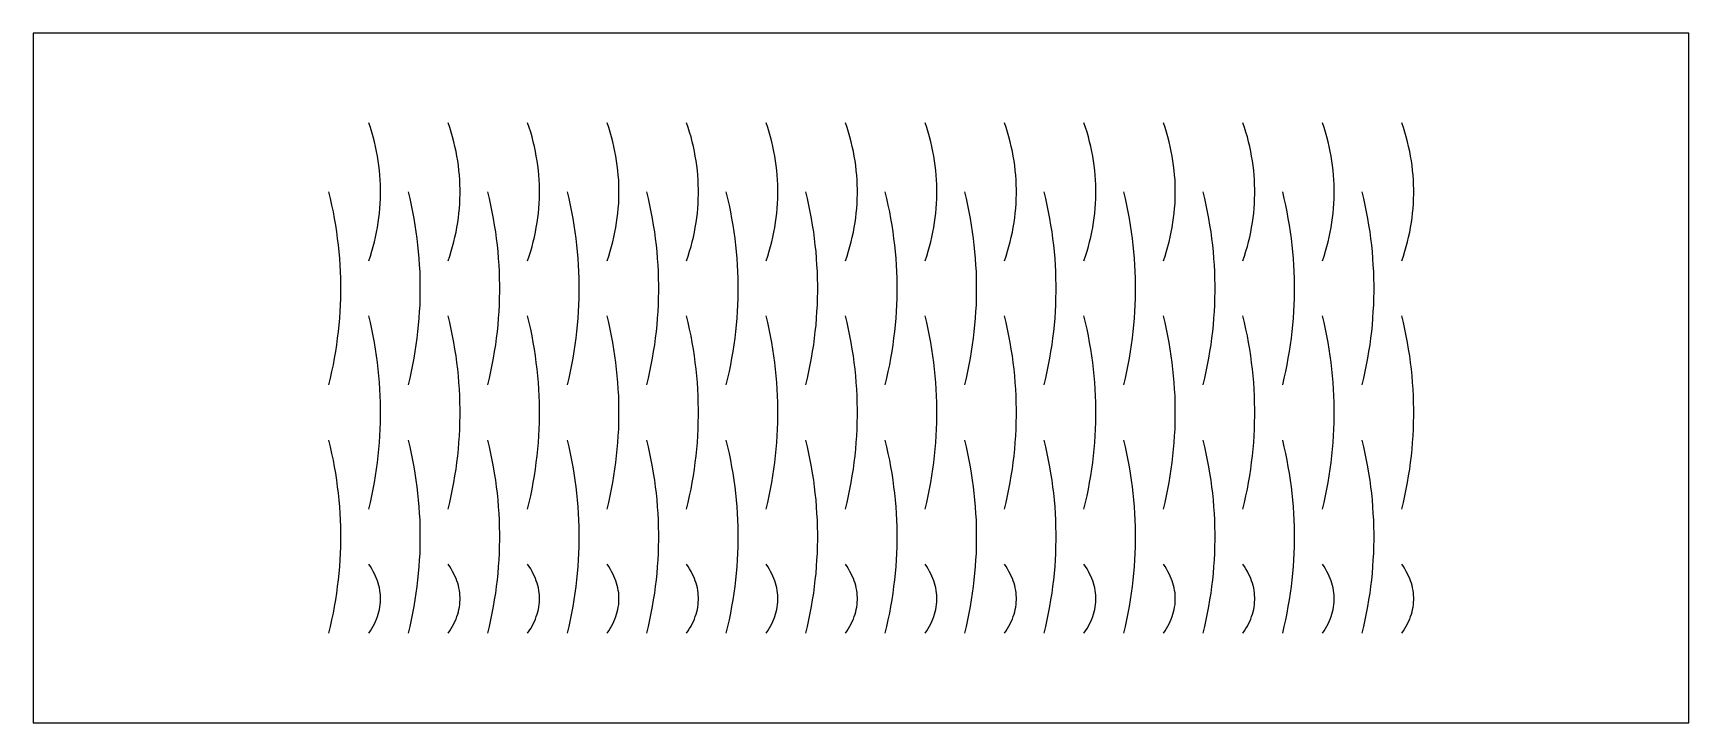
# Model space of a CAD drawing. Header units: millimetres. Extents: x 0 to 120, y 0 to 50.
import ezdxf

# ---------------------------------------------------------------- set-up
doc = ezdxf.new("R2010")
doc.units = ezdxf.units.MM
doc.layers.add('CUT', color=1, linetype='Continuous')

msp = doc.modelspace()

# ---------------------------------------------------------------- linework, layer by layer
at = {"layer": 'CUT'}
msp.add_lwpolyline([(120, 0), (120, 50), (0, 50), (0, 0), (120, 0)], close=True, dxfattribs=at)
for points in [[(24.32, 33.5), (24.44, 33.84), (24.54, 34.19), (24.64, 34.53), (24.73, 34.88), (24.81, 35.22), (24.89, 35.57), (24.95, 35.91), (25.01, 36.26), (25.06, 36.6), (25.1, 36.95), (25.13, 37.29), (25.16, 37.64), (25.17, 37.98), (25.18, 38.33), (25.18, 38.67), (25.17, 39.02), (25.16, 39.36), (25.13, 39.71), (25.1, 40.05), (25.06, 40.4), (25.01, 40.74), (24.95, 41.09), (24.89, 41.43), (24.81, 41.78), (24.73, 42.12), (24.64, 42.47), (24.54, 42.81), (24.44, 43.16), (24.32, 43.5)], [(30.08, 33.5), (30.2, 33.84), (30.3, 34.19), (30.4, 34.53), (30.49, 34.88), (30.57, 35.22), (30.65, 35.57), (30.71, 35.91), (30.77, 36.26), (30.82, 36.6), (30.86, 36.95), (30.89, 37.29), (30.92, 37.64), (30.93, 37.98), (30.94, 38.33), (30.94, 38.67), (30.93, 39.02), (30.92, 39.36), (30.89, 39.71), (30.86, 40.05), (30.82, 40.4), (30.77, 40.74), (30.71, 41.09), (30.65, 41.43), (30.57, 41.78), (30.49, 42.12), (30.4, 42.47), (30.3, 42.81), (30.2, 43.16), (30.08, 43.5)], [(35.84, 33.5), (35.96, 33.84), (36.06, 34.19), (36.16, 34.53), (36.25, 34.88), (36.33, 35.22), (36.41, 35.57), (36.47, 35.91), (36.53, 36.26), (36.58, 36.6), (36.62, 36.95), (36.65, 37.29), (36.68, 37.64), (36.69, 37.98), (36.7, 38.33), (36.7, 38.67), (36.69, 39.02), (36.68, 39.36), (36.65, 39.71), (36.62, 40.05), (36.58, 40.4), (36.53, 40.74), (36.47, 41.09), (36.41, 41.43), (36.33, 41.78), (36.25, 42.12), (36.16, 42.47), (36.06, 42.81), (35.96, 43.16), (35.84, 43.5)], [(41.6, 33.5), (41.72, 33.84), (41.82, 34.19), (41.92, 34.53), (42.01, 34.88), (42.09, 35.22), (42.17, 35.57), (42.23, 35.91), (42.29, 36.26), (42.34, 36.6), (42.38, 36.95), (42.41, 37.29), (42.44, 37.64), (42.45, 37.98), (42.46, 38.33), (42.46, 38.67), (42.45, 39.02), (42.44, 39.36), (42.41, 39.71), (42.38, 40.05), (42.34, 40.4), (42.29, 40.74), (42.23, 41.09), (42.17, 41.43), (42.09, 41.78), (42.01, 42.12), (41.92, 42.47), (41.82, 42.81), (41.72, 43.16), (41.6, 43.5)], [(47.36, 33.5), (47.48, 33.84), (47.58, 34.19), (47.68, 34.53), (47.77, 34.88), (47.85, 35.22), (47.93, 35.57), (47.99, 35.91), (48.05, 36.26), (48.1, 36.6), (48.14, 36.95), (48.17, 37.29), (48.2, 37.64), (48.21, 37.98), (48.22, 38.33), (48.22, 38.67), (48.21, 39.02), (48.2, 39.36), (48.17, 39.71), (48.14, 40.05), (48.1, 40.4), (48.05, 40.74), (47.99, 41.09), (47.93, 41.43), (47.85, 41.78), (47.77, 42.12), (47.68, 42.47), (47.58, 42.81), (47.48, 43.16), (47.36, 43.5)], [(53.12, 33.5), (53.24, 33.84), (53.34, 34.19), (53.44, 34.53), (53.53, 34.88), (53.61, 35.22), (53.69, 35.57), (53.75, 35.91), (53.81, 36.26), (53.86, 36.6), (53.9, 36.95), (53.93, 37.29), (53.96, 37.64), (53.97, 37.98), (53.98, 38.33), (53.98, 38.67), (53.97, 39.02), (53.96, 39.36), (53.93, 39.71), (53.9, 40.05), (53.86, 40.4), (53.81, 40.74), (53.75, 41.09), (53.69, 41.43), (53.61, 41.78), (53.53, 42.12), (53.44, 42.47), (53.34, 42.81), (53.24, 43.16), (53.12, 43.5)], [(58.88, 33.5), (59, 33.84), (59.1, 34.19), (59.2, 34.53), (59.29, 34.88), (59.37, 35.22), (59.45, 35.57), (59.51, 35.91), (59.57, 36.26), (59.62, 36.6), (59.66, 36.95), (59.69, 37.29), (59.72, 37.64), (59.73, 37.98), (59.74, 38.33), (59.74, 38.67), (59.73, 39.02), (59.72, 39.36), (59.69, 39.71), (59.66, 40.05), (59.62, 40.4), (59.57, 40.74), (59.51, 41.09), (59.45, 41.43), (59.37, 41.78), (59.29, 42.12), (59.2, 42.47), (59.1, 42.81), (59, 43.16), (58.88, 43.5)], [(64.64, 33.5), (64.76, 33.84), (64.86, 34.19), (64.96, 34.53), (65.05, 34.88), (65.13, 35.22), (65.21, 35.57), (65.27, 35.91), (65.33, 36.26), (65.38, 36.6), (65.42, 36.95), (65.45, 37.29), (65.48, 37.64), (65.49, 37.98), (65.5, 38.33), (65.5, 38.67), (65.49, 39.02), (65.48, 39.36), (65.45, 39.71), (65.42, 40.05), (65.38, 40.4), (65.33, 40.74), (65.27, 41.09), (65.21, 41.43), (65.13, 41.78), (65.05, 42.12), (64.96, 42.47), (64.86, 42.81), (64.76, 43.16), (64.64, 43.5)], [(70.4, 33.5), (70.52, 33.84), (70.62, 34.19), (70.72, 34.53), (70.81, 34.88), (70.89, 35.22), (70.97, 35.57), (71.03, 35.91), (71.09, 36.26), (71.14, 36.6), (71.18, 36.95), (71.21, 37.29), (71.24, 37.64), (71.25, 37.98), (71.26, 38.33), (71.26, 38.67), (71.25, 39.02), (71.24, 39.36), (71.21, 39.71), (71.18, 40.05), (71.14, 40.4), (71.09, 40.74), (71.03, 41.09), (70.97, 41.43), (70.89, 41.78), (70.81, 42.12), (70.72, 42.47), (70.62, 42.81), (70.52, 43.16), (70.4, 43.5)], [(76.16, 33.5), (76.28, 33.84), (76.38, 34.19), (76.48, 34.53), (76.57, 34.88), (76.65, 35.22), (76.73, 35.57), (76.79, 35.91), (76.85, 36.26), (76.9, 36.6), (76.94, 36.95), (76.97, 37.29), (77, 37.64), (77.01, 37.98), (77.02, 38.33), (77.02, 38.67), (77.01, 39.02), (77, 39.36), (76.97, 39.71), (76.94, 40.05), (76.9, 40.4), (76.85, 40.74), (76.79, 41.09), (76.73, 41.43), (76.65, 41.78), (76.57, 42.12), (76.48, 42.47), (76.38, 42.81), (76.28, 43.16), (76.16, 43.5)], [(81.92, 33.5), (82.04, 33.84), (82.14, 34.19), (82.24, 34.53), (82.33, 34.88), (82.41, 35.22), (82.49, 35.57), (82.55, 35.91), (82.61, 36.26), (82.66, 36.6), (82.7, 36.95), (82.73, 37.29), (82.76, 37.64), (82.77, 37.98), (82.78, 38.33), (82.78, 38.67), (82.77, 39.02), (82.76, 39.36), (82.73, 39.71), (82.7, 40.05), (82.66, 40.4), (82.61, 40.74), (82.55, 41.09), (82.49, 41.43), (82.41, 41.78), (82.33, 42.12), (82.24, 42.47), (82.14, 42.81), (82.04, 43.16), (81.92, 43.5)], [(87.68, 33.5), (87.8, 33.84), (87.9, 34.19), (88, 34.53), (88.09, 34.88), (88.17, 35.22), (88.25, 35.57), (88.31, 35.91), (88.37, 36.26), (88.42, 36.6), (88.46, 36.95), (88.49, 37.29), (88.52, 37.64), (88.53, 37.98), (88.54, 38.33), (88.54, 38.67), (88.53, 39.02), (88.52, 39.36), (88.49, 39.71), (88.46, 40.05), (88.42, 40.4), (88.37, 40.74), (88.31, 41.09), (88.25, 41.43), (88.17, 41.78), (88.09, 42.12), (88, 42.47), (87.9, 42.81), (87.8, 43.16), (87.68, 43.5)], [(93.44, 33.5), (93.56, 33.84), (93.66, 34.19), (93.76, 34.53), (93.85, 34.88), (93.93, 35.22), (94.01, 35.57), (94.07, 35.91), (94.13, 36.26), (94.18, 36.6), (94.22, 36.95), (94.25, 37.29), (94.28, 37.64), (94.29, 37.98), (94.3, 38.33), (94.3, 38.67), (94.29, 39.02), (94.28, 39.36), (94.25, 39.71), (94.22, 40.05), (94.18, 40.4), (94.13, 40.74), (94.07, 41.09), (94.01, 41.43), (93.93, 41.78), (93.85, 42.12), (93.76, 42.47), (93.66, 42.81), (93.56, 43.16), (93.44, 43.5)], [(99.2, 33.5), (99.32, 33.84), (99.42, 34.19), (99.52, 34.53), (99.61, 34.88), (99.69, 35.22), (99.77, 35.57), (99.83, 35.91), (99.89, 36.26), (99.94, 36.6), (99.98, 36.95), (100.01, 37.29), (100.04, 37.64), (100.05, 37.98), (100.06, 38.33), (100.06, 38.67), (100.05, 39.02), (100.04, 39.36), (100.01, 39.71), (99.98, 40.05), (99.94, 40.4), (99.89, 40.74), (99.83, 41.09), (99.77, 41.43), (99.69, 41.78), (99.61, 42.12), (99.52, 42.47), (99.42, 42.81), (99.32, 43.16), (99.2, 43.5)], [(21.44, 24.5), (21.56, 24.98), (21.66, 25.47), (21.76, 25.95), (21.85, 26.43), (21.93, 26.91), (22.01, 27.4), (22.07, 27.88), (22.13, 28.36), (22.18, 28.84), (22.22, 29.33), (22.25, 29.81), (22.28, 30.29), (22.29, 30.78), (22.3, 31.26), (22.3, 31.74), (22.29, 32.22), (22.28, 32.71), (22.25, 33.19), (22.22, 33.67), (22.18, 34.16), (22.13, 34.64), (22.07, 35.12), (22.01, 35.6), (21.93, 36.09), (21.85, 36.57), (21.76, 37.05), (21.66, 37.53), (21.56, 38.02), (21.44, 38.5)], [(27.2, 24.5), (27.32, 24.98), (27.42, 25.47), (27.52, 25.95), (27.61, 26.43), (27.69, 26.91), (27.77, 27.4), (27.83, 27.88), (27.89, 28.36), (27.94, 28.84), (27.98, 29.33), (28.01, 29.81), (28.04, 30.29), (28.05, 30.78), (28.06, 31.26), (28.06, 31.74), (28.05, 32.22), (28.04, 32.71), (28.01, 33.19), (27.98, 33.67), (27.94, 34.16), (27.89, 34.64), (27.83, 35.12), (27.77, 35.6), (27.69, 36.09), (27.61, 36.57), (27.52, 37.05), (27.42, 37.53), (27.32, 38.02), (27.2, 38.5)], [(32.96, 24.5), (33.08, 24.98), (33.18, 25.47), (33.28, 25.95), (33.37, 26.43), (33.45, 26.91), (33.53, 27.4), (33.59, 27.88), (33.65, 28.36), (33.7, 28.84), (33.74, 29.33), (33.77, 29.81), (33.8, 30.29), (33.81, 30.78), (33.82, 31.26), (33.82, 31.74), (33.81, 32.22), (33.8, 32.71), (33.77, 33.19), (33.74, 33.67), (33.7, 34.16), (33.65, 34.64), (33.59, 35.12), (33.53, 35.6), (33.45, 36.09), (33.37, 36.57), (33.28, 37.05), (33.18, 37.53), (33.08, 38.02), (32.96, 38.5)], [(38.72, 24.5), (38.84, 24.98), (38.94, 25.47), (39.04, 25.95), (39.13, 26.43), (39.21, 26.91), (39.29, 27.4), (39.35, 27.88), (39.41, 28.36), (39.46, 28.84), (39.5, 29.33), (39.53, 29.81), (39.56, 30.29), (39.57, 30.78), (39.58, 31.26), (39.58, 31.74), (39.57, 32.22), (39.56, 32.71), (39.53, 33.19), (39.5, 33.67), (39.46, 34.16), (39.41, 34.64), (39.35, 35.12), (39.29, 35.6), (39.21, 36.09), (39.13, 36.57), (39.04, 37.05), (38.94, 37.53), (38.84, 38.02), (38.72, 38.5)], [(44.48, 24.5), (44.6, 24.98), (44.7, 25.47), (44.8, 25.95), (44.89, 26.43), (44.97, 26.91), (45.05, 27.4), (45.11, 27.88), (45.17, 28.36), (45.22, 28.84), (45.26, 29.33), (45.29, 29.81), (45.32, 30.29), (45.33, 30.78), (45.34, 31.26), (45.34, 31.74), (45.33, 32.22), (45.32, 32.71), (45.29, 33.19), (45.26, 33.67), (45.22, 34.16), (45.17, 34.64), (45.11, 35.12), (45.05, 35.6), (44.97, 36.09), (44.89, 36.57), (44.8, 37.05), (44.7, 37.53), (44.6, 38.02), (44.48, 38.5)], [(50.24, 24.5), (50.36, 24.98), (50.46, 25.47), (50.56, 25.95), (50.65, 26.43), (50.73, 26.91), (50.81, 27.4), (50.87, 27.88), (50.93, 28.36), (50.98, 28.84), (51.02, 29.33), (51.05, 29.81), (51.08, 30.29), (51.09, 30.78), (51.1, 31.26), (51.1, 31.74), (51.09, 32.22), (51.08, 32.71), (51.05, 33.19), (51.02, 33.67), (50.98, 34.16), (50.93, 34.64), (50.87, 35.12), (50.81, 35.6), (50.73, 36.09), (50.65, 36.57), (50.56, 37.05), (50.46, 37.53), (50.36, 38.02), (50.24, 38.5)], [(56, 24.5), (56.12, 24.98), (56.22, 25.47), (56.32, 25.95), (56.41, 26.43), (56.49, 26.91), (56.57, 27.4), (56.63, 27.88), (56.69, 28.36), (56.74, 28.84), (56.78, 29.33), (56.81, 29.81), (56.84, 30.29), (56.85, 30.78), (56.86, 31.26), (56.86, 31.74), (56.85, 32.22), (56.84, 32.71), (56.81, 33.19), (56.78, 33.67), (56.74, 34.16), (56.69, 34.64), (56.63, 35.12), (56.57, 35.6), (56.49, 36.09), (56.41, 36.57), (56.32, 37.05), (56.22, 37.53), (56.12, 38.02), (56, 38.5)], [(61.76, 24.5), (61.88, 24.98), (61.98, 25.47), (62.08, 25.95), (62.17, 26.43), (62.25, 26.91), (62.33, 27.4), (62.39, 27.88), (62.45, 28.36), (62.5, 28.84), (62.54, 29.33), (62.57, 29.81), (62.6, 30.29), (62.61, 30.78), (62.62, 31.26), (62.62, 31.74), (62.61, 32.22), (62.6, 32.71), (62.57, 33.19), (62.54, 33.67), (62.5, 34.16), (62.45, 34.64), (62.39, 35.12), (62.33, 35.6), (62.25, 36.09), (62.17, 36.57), (62.08, 37.05), (61.98, 37.53), (61.88, 38.02), (61.76, 38.5)], [(67.52, 24.5), (67.64, 24.98), (67.74, 25.47), (67.84, 25.95), (67.93, 26.43), (68.01, 26.91), (68.09, 27.4), (68.15, 27.88), (68.21, 28.36), (68.26, 28.84), (68.3, 29.33), (68.33, 29.81), (68.36, 30.29), (68.37, 30.78), (68.38, 31.26), (68.38, 31.74), (68.37, 32.22), (68.36, 32.71), (68.33, 33.19), (68.3, 33.67), (68.26, 34.16), (68.21, 34.64), (68.15, 35.12), (68.09, 35.6), (68.01, 36.09), (67.93, 36.57), (67.84, 37.05), (67.74, 37.53), (67.64, 38.02), (67.52, 38.5)], [(73.28, 24.5), (73.4, 24.98), (73.5, 25.47), (73.6, 25.95), (73.69, 26.43), (73.77, 26.91), (73.85, 27.4), (73.91, 27.88), (73.97, 28.36), (74.02, 28.84), (74.06, 29.33), (74.09, 29.81), (74.12, 30.29), (74.13, 30.78), (74.14, 31.26), (74.14, 31.74), (74.13, 32.22), (74.12, 32.71), (74.09, 33.19), (74.06, 33.67), (74.02, 34.16), (73.97, 34.64), (73.91, 35.12), (73.85, 35.6), (73.77, 36.09), (73.69, 36.57), (73.6, 37.05), (73.5, 37.53), (73.4, 38.02), (73.28, 38.5)], [(79.04, 24.5), (79.16, 24.98), (79.26, 25.47), (79.36, 25.95), (79.45, 26.43), (79.53, 26.91), (79.61, 27.4), (79.67, 27.88), (79.73, 28.36), (79.78, 28.84), (79.82, 29.33), (79.85, 29.81), (79.88, 30.29), (79.89, 30.78), (79.9, 31.26), (79.9, 31.74), (79.89, 32.22), (79.88, 32.71), (79.85, 33.19), (79.82, 33.67), (79.78, 34.16), (79.73, 34.64), (79.67, 35.12), (79.61, 35.6), (79.53, 36.09), (79.45, 36.57), (79.36, 37.05), (79.26, 37.53), (79.16, 38.02), (79.04, 38.5)], [(84.8, 24.5), (84.92, 24.98), (85.02, 25.47), (85.12, 25.95), (85.21, 26.43), (85.29, 26.91), (85.37, 27.4), (85.43, 27.88), (85.49, 28.36), (85.54, 28.84), (85.58, 29.33), (85.61, 29.81), (85.64, 30.29), (85.65, 30.78), (85.66, 31.26), (85.66, 31.74), (85.65, 32.22), (85.64, 32.71), (85.61, 33.19), (85.58, 33.67), (85.54, 34.16), (85.49, 34.64), (85.43, 35.12), (85.37, 35.6), (85.29, 36.09), (85.21, 36.57), (85.12, 37.05), (85.02, 37.53), (84.92, 38.02), (84.8, 38.5)], [(90.56, 24.5), (90.68, 24.98), (90.78, 25.47), (90.88, 25.95), (90.97, 26.43), (91.05, 26.91), (91.13, 27.4), (91.19, 27.88), (91.25, 28.36), (91.3, 28.84), (91.34, 29.33), (91.37, 29.81), (91.4, 30.29), (91.41, 30.78), (91.42, 31.26), (91.42, 31.74), (91.41, 32.22), (91.4, 32.71), (91.37, 33.19), (91.34, 33.67), (91.3, 34.16), (91.25, 34.64), (91.19, 35.12), (91.13, 35.6), (91.05, 36.09), (90.97, 36.57), (90.88, 37.05), (90.78, 37.53), (90.68, 38.02), (90.56, 38.5)], [(96.32, 24.5), (96.44, 24.98), (96.54, 25.47), (96.64, 25.95), (96.73, 26.43), (96.81, 26.91), (96.89, 27.4), (96.95, 27.88), (97.01, 28.36), (97.06, 28.84), (97.1, 29.33), (97.13, 29.81), (97.16, 30.29), (97.17, 30.78), (97.18, 31.26), (97.18, 31.74), (97.17, 32.22), (97.16, 32.71), (97.13, 33.19), (97.1, 33.67), (97.06, 34.16), (97.01, 34.64), (96.95, 35.12), (96.89, 35.6), (96.81, 36.09), (96.73, 36.57), (96.64, 37.05), (96.54, 37.53), (96.44, 38.02), (96.32, 38.5)], [(24.32, 15.5), (24.44, 15.98), (24.54, 16.47), (24.64, 16.95), (24.73, 17.43), (24.81, 17.91), (24.89, 18.4), (24.95, 18.88), (25.01, 19.36), (25.06, 19.84), (25.1, 20.33), (25.13, 20.81), (25.16, 21.29), (25.17, 21.78), (25.18, 22.26), (25.18, 22.74), (25.17, 23.22), (25.16, 23.71), (25.13, 24.19), (25.1, 24.67), (25.06, 25.16), (25.01, 25.64), (24.95, 26.12), (24.89, 26.6), (24.81, 27.09), (24.73, 27.57), (24.64, 28.05), (24.54, 28.53), (24.44, 29.02), (24.32, 29.5)], [(30.08, 15.5), (30.2, 15.98), (30.3, 16.47), (30.4, 16.95), (30.49, 17.43), (30.57, 17.91), (30.65, 18.4), (30.71, 18.88), (30.77, 19.36), (30.82, 19.84), (30.86, 20.33), (30.89, 20.81), (30.92, 21.29), (30.93, 21.78), (30.94, 22.26), (30.94, 22.74), (30.93, 23.22), (30.92, 23.71), (30.89, 24.19), (30.86, 24.67), (30.82, 25.16), (30.77, 25.64), (30.71, 26.12), (30.65, 26.6), (30.57, 27.09), (30.49, 27.57), (30.4, 28.05), (30.3, 28.53), (30.2, 29.02), (30.08, 29.5)], [(35.84, 15.5), (35.96, 15.98), (36.06, 16.47), (36.16, 16.95), (36.25, 17.43), (36.33, 17.91), (36.41, 18.4), (36.47, 18.88), (36.53, 19.36), (36.58, 19.84), (36.62, 20.33), (36.65, 20.81), (36.68, 21.29), (36.69, 21.78), (36.7, 22.26), (36.7, 22.74), (36.69, 23.22), (36.68, 23.71), (36.65, 24.19), (36.62, 24.67), (36.58, 25.16), (36.53, 25.64), (36.47, 26.12), (36.41, 26.6), (36.33, 27.09), (36.25, 27.57), (36.16, 28.05), (36.06, 28.53), (35.96, 29.02), (35.84, 29.5)], [(41.6, 15.5), (41.72, 15.98), (41.82, 16.47), (41.92, 16.95), (42.01, 17.43), (42.09, 17.91), (42.17, 18.4), (42.23, 18.88), (42.29, 19.36), (42.34, 19.84), (42.38, 20.33), (42.41, 20.81), (42.44, 21.29), (42.45, 21.78), (42.46, 22.26), (42.46, 22.74), (42.45, 23.22), (42.44, 23.71), (42.41, 24.19), (42.38, 24.67), (42.34, 25.16), (42.29, 25.64), (42.23, 26.12), (42.17, 26.6), (42.09, 27.09), (42.01, 27.57), (41.92, 28.05), (41.82, 28.53), (41.72, 29.02), (41.6, 29.5)], [(47.36, 15.5), (47.48, 15.98), (47.58, 16.47), (47.68, 16.95), (47.77, 17.43), (47.85, 17.91), (47.93, 18.4), (47.99, 18.88), (48.05, 19.36), (48.1, 19.84), (48.14, 20.33), (48.17, 20.81), (48.2, 21.29), (48.21, 21.78), (48.22, 22.26), (48.22, 22.74), (48.21, 23.22), (48.2, 23.71), (48.17, 24.19), (48.14, 24.67), (48.1, 25.16), (48.05, 25.64), (47.99, 26.12), (47.93, 26.6), (47.85, 27.09), (47.77, 27.57), (47.68, 28.05), (47.58, 28.53), (47.48, 29.02), (47.36, 29.5)], [(53.12, 15.5), (53.24, 15.98), (53.34, 16.47), (53.44, 16.95), (53.53, 17.43), (53.61, 17.91), (53.69, 18.4), (53.75, 18.88), (53.81, 19.36), (53.86, 19.84), (53.9, 20.33), (53.93, 20.81), (53.96, 21.29), (53.97, 21.78), (53.98, 22.26), (53.98, 22.74), (53.97, 23.22), (53.96, 23.71), (53.93, 24.19), (53.9, 24.67), (53.86, 25.16), (53.81, 25.64), (53.75, 26.12), (53.69, 26.6), (53.61, 27.09), (53.53, 27.57), (53.44, 28.05), (53.34, 28.53), (53.24, 29.02), (53.12, 29.5)], [(58.88, 15.5), (59, 15.98), (59.1, 16.47), (59.2, 16.95), (59.29, 17.43), (59.37, 17.91), (59.45, 18.4), (59.51, 18.88), (59.57, 19.36), (59.62, 19.84), (59.66, 20.33), (59.69, 20.81), (59.72, 21.29), (59.73, 21.78), (59.74, 22.26), (59.74, 22.74), (59.73, 23.22), (59.72, 23.71), (59.69, 24.19), (59.66, 24.67), (59.62, 25.16), (59.57, 25.64), (59.51, 26.12), (59.45, 26.6), (59.37, 27.09), (59.29, 27.57), (59.2, 28.05), (59.1, 28.53), (59, 29.02), (58.88, 29.5)], [(64.64, 15.5), (64.76, 15.98), (64.86, 16.47), (64.96, 16.95), (65.05, 17.43), (65.13, 17.91), (65.21, 18.4), (65.27, 18.88), (65.33, 19.36), (65.38, 19.84), (65.42, 20.33), (65.45, 20.81), (65.48, 21.29), (65.49, 21.78), (65.5, 22.26), (65.5, 22.74), (65.49, 23.22), (65.48, 23.71), (65.45, 24.19), (65.42, 24.67), (65.38, 25.16), (65.33, 25.64), (65.27, 26.12), (65.21, 26.6), (65.13, 27.09), (65.05, 27.57), (64.96, 28.05), (64.86, 28.53), (64.76, 29.02), (64.64, 29.5)], [(70.4, 15.5), (70.52, 15.98), (70.62, 16.47), (70.72, 16.95), (70.81, 17.43), (70.89, 17.91), (70.97, 18.4), (71.03, 18.88), (71.09, 19.36), (71.14, 19.84), (71.18, 20.33), (71.21, 20.81), (71.24, 21.29), (71.25, 21.78), (71.26, 22.26), (71.26, 22.74), (71.25, 23.22), (71.24, 23.71), (71.21, 24.19), (71.18, 24.67), (71.14, 25.16), (71.09, 25.64), (71.03, 26.12), (70.97, 26.6), (70.89, 27.09), (70.81, 27.57), (70.72, 28.05), (70.62, 28.53), (70.52, 29.02), (70.4, 29.5)], [(76.16, 15.5), (76.28, 15.98), (76.38, 16.47), (76.48, 16.95), (76.57, 17.43), (76.65, 17.91), (76.73, 18.4), (76.79, 18.88), (76.85, 19.36), (76.9, 19.84), (76.94, 20.33), (76.97, 20.81), (77, 21.29), (77.01, 21.78), (77.02, 22.26), (77.02, 22.74), (77.01, 23.22), (77, 23.71), (76.97, 24.19), (76.94, 24.67), (76.9, 25.16), (76.85, 25.64), (76.79, 26.12), (76.73, 26.6), (76.65, 27.09), (76.57, 27.57), (76.48, 28.05), (76.38, 28.53), (76.28, 29.02), (76.16, 29.5)], [(81.92, 15.5), (82.04, 15.98), (82.14, 16.47), (82.24, 16.95), (82.33, 17.43), (82.41, 17.91), (82.49, 18.4), (82.55, 18.88), (82.61, 19.36), (82.66, 19.84), (82.7, 20.33), (82.73, 20.81), (82.76, 21.29), (82.77, 21.78), (82.78, 22.26), (82.78, 22.74), (82.77, 23.22), (82.76, 23.71), (82.73, 24.19), (82.7, 24.67), (82.66, 25.16), (82.61, 25.64), (82.55, 26.12), (82.49, 26.6), (82.41, 27.09), (82.33, 27.57), (82.24, 28.05), (82.14, 28.53), (82.04, 29.02), (81.92, 29.5)], [(87.68, 15.5), (87.8, 15.98), (87.9, 16.47), (88, 16.95), (88.09, 17.43), (88.17, 17.91), (88.25, 18.4), (88.31, 18.88), (88.37, 19.36), (88.42, 19.84), (88.46, 20.33), (88.49, 20.81), (88.52, 21.29), (88.53, 21.78), (88.54, 22.26), (88.54, 22.74), (88.53, 23.22), (88.52, 23.71), (88.49, 24.19), (88.46, 24.67), (88.42, 25.16), (88.37, 25.64), (88.31, 26.12), (88.25, 26.6), (88.17, 27.09), (88.09, 27.57), (88, 28.05), (87.9, 28.53), (87.8, 29.02), (87.68, 29.5)], [(93.44, 15.5), (93.56, 15.98), (93.66, 16.47), (93.76, 16.95), (93.85, 17.43), (93.93, 17.91), (94.01, 18.4), (94.07, 18.88), (94.13, 19.36), (94.18, 19.84), (94.22, 20.33), (94.25, 20.81), (94.28, 21.29), (94.29, 21.78), (94.3, 22.26), (94.3, 22.74), (94.29, 23.22), (94.28, 23.71), (94.25, 24.19), (94.22, 24.67), (94.18, 25.16), (94.13, 25.64), (94.07, 26.12), (94.01, 26.6), (93.93, 27.09), (93.85, 27.57), (93.76, 28.05), (93.66, 28.53), (93.56, 29.02), (93.44, 29.5)], [(99.2, 15.5), (99.32, 15.98), (99.42, 16.47), (99.52, 16.95), (99.61, 17.43), (99.69, 17.91), (99.77, 18.4), (99.83, 18.88), (99.89, 19.36), (99.94, 19.84), (99.98, 20.33), (100.01, 20.81), (100.04, 21.29), (100.05, 21.78), (100.06, 22.26), (100.06, 22.74), (100.05, 23.22), (100.04, 23.71), (100.01, 24.19), (99.98, 24.67), (99.94, 25.16), (99.89, 25.64), (99.83, 26.12), (99.77, 26.6), (99.69, 27.09), (99.61, 27.57), (99.52, 28.05), (99.42, 28.53), (99.32, 29.02), (99.2, 29.5)], [(21.44, 6.5), (21.56, 6.98), (21.66, 7.47), (21.76, 7.95), (21.85, 8.43), (21.93, 8.91), (22.01, 9.4), (22.07, 9.88), (22.13, 10.36), (22.18, 10.84), (22.22, 11.33), (22.25, 11.81), (22.28, 12.29), (22.29, 12.78), (22.3, 13.26), (22.3, 13.74), (22.29, 14.22), (22.28, 14.71), (22.25, 15.19), (22.22, 15.67), (22.18, 16.16), (22.13, 16.64), (22.07, 17.12), (22.01, 17.6), (21.93, 18.09), (21.85, 18.57), (21.76, 19.05), (21.66, 19.53), (21.56, 20.02), (21.44, 20.5)], [(27.2, 6.5), (27.32, 6.98), (27.42, 7.47), (27.52, 7.95), (27.61, 8.43), (27.69, 8.91), (27.77, 9.4), (27.83, 9.88), (27.89, 10.36), (27.94, 10.84), (27.98, 11.33), (28.01, 11.81), (28.04, 12.29), (28.05, 12.78), (28.06, 13.26), (28.06, 13.74), (28.05, 14.22), (28.04, 14.71), (28.01, 15.19), (27.98, 15.67), (27.94, 16.16), (27.89, 16.64), (27.83, 17.12), (27.77, 17.6), (27.69, 18.09), (27.61, 18.57), (27.52, 19.05), (27.42, 19.53), (27.32, 20.02), (27.2, 20.5)], [(32.96, 6.5), (33.08, 6.98), (33.18, 7.47), (33.28, 7.95), (33.37, 8.43), (33.45, 8.91), (33.53, 9.4), (33.59, 9.88), (33.65, 10.36), (33.7, 10.84), (33.74, 11.33), (33.77, 11.81), (33.8, 12.29), (33.81, 12.78), (33.82, 13.26), (33.82, 13.74), (33.81, 14.22), (33.8, 14.71), (33.77, 15.19), (33.74, 15.67), (33.7, 16.16), (33.65, 16.64), (33.59, 17.12), (33.53, 17.6), (33.45, 18.09), (33.37, 18.57), (33.28, 19.05), (33.18, 19.53), (33.08, 20.02), (32.96, 20.5)], [(38.72, 6.5), (38.84, 6.98), (38.94, 7.47), (39.04, 7.95), (39.13, 8.43), (39.21, 8.91), (39.29, 9.4), (39.35, 9.88), (39.41, 10.36), (39.46, 10.84), (39.5, 11.33), (39.53, 11.81), (39.56, 12.29), (39.57, 12.78), (39.58, 13.26), (39.58, 13.74), (39.57, 14.22), (39.56, 14.71), (39.53, 15.19), (39.5, 15.67), (39.46, 16.16), (39.41, 16.64), (39.35, 17.12), (39.29, 17.6), (39.21, 18.09), (39.13, 18.57), (39.04, 19.05), (38.94, 19.53), (38.84, 20.02), (38.72, 20.5)], [(44.48, 6.5), (44.6, 6.98), (44.7, 7.47), (44.8, 7.95), (44.89, 8.43), (44.97, 8.91), (45.05, 9.4), (45.11, 9.88), (45.17, 10.36), (45.22, 10.84), (45.26, 11.33), (45.29, 11.81), (45.32, 12.29), (45.33, 12.78), (45.34, 13.26), (45.34, 13.74), (45.33, 14.22), (45.32, 14.71), (45.29, 15.19), (45.26, 15.67), (45.22, 16.16), (45.17, 16.64), (45.11, 17.12), (45.05, 17.6), (44.97, 18.09), (44.89, 18.57), (44.8, 19.05), (44.7, 19.53), (44.6, 20.02), (44.48, 20.5)], [(50.24, 6.5), (50.36, 6.98), (50.46, 7.47), (50.56, 7.95), (50.65, 8.43), (50.73, 8.91), (50.81, 9.4), (50.87, 9.88), (50.93, 10.36), (50.98, 10.84), (51.02, 11.33), (51.05, 11.81), (51.08, 12.29), (51.09, 12.78), (51.1, 13.26), (51.1, 13.74), (51.09, 14.22), (51.08, 14.71), (51.05, 15.19), (51.02, 15.67), (50.98, 16.16), (50.93, 16.64), (50.87, 17.12), (50.81, 17.6), (50.73, 18.09), (50.65, 18.57), (50.56, 19.05), (50.46, 19.53), (50.36, 20.02), (50.24, 20.5)], [(56, 6.5), (56.12, 6.98), (56.22, 7.47), (56.32, 7.95), (56.41, 8.43), (56.49, 8.91), (56.57, 9.4), (56.63, 9.88), (56.69, 10.36), (56.74, 10.84), (56.78, 11.33), (56.81, 11.81), (56.84, 12.29), (56.85, 12.78), (56.86, 13.26), (56.86, 13.74), (56.85, 14.22), (56.84, 14.71), (56.81, 15.19), (56.78, 15.67), (56.74, 16.16), (56.69, 16.64), (56.63, 17.12), (56.57, 17.6), (56.49, 18.09), (56.41, 18.57), (56.32, 19.05), (56.22, 19.53), (56.12, 20.02), (56, 20.5)], [(61.76, 6.5), (61.88, 6.98), (61.98, 7.47), (62.08, 7.95), (62.17, 8.43), (62.25, 8.91), (62.33, 9.4), (62.39, 9.88), (62.45, 10.36), (62.5, 10.84), (62.54, 11.33), (62.57, 11.81), (62.6, 12.29), (62.61, 12.78), (62.62, 13.26), (62.62, 13.74), (62.61, 14.22), (62.6, 14.71), (62.57, 15.19), (62.54, 15.67), (62.5, 16.16), (62.45, 16.64), (62.39, 17.12), (62.33, 17.6), (62.25, 18.09), (62.17, 18.57), (62.08, 19.05), (61.98, 19.53), (61.88, 20.02), (61.76, 20.5)], [(67.52, 6.5), (67.64, 6.98), (67.74, 7.47), (67.84, 7.95), (67.93, 8.43), (68.01, 8.91), (68.09, 9.4), (68.15, 9.88), (68.21, 10.36), (68.26, 10.84), (68.3, 11.33), (68.33, 11.81), (68.36, 12.29), (68.37, 12.78), (68.38, 13.26), (68.38, 13.74), (68.37, 14.22), (68.36, 14.71), (68.33, 15.19), (68.3, 15.67), (68.26, 16.16), (68.21, 16.64), (68.15, 17.12), (68.09, 17.6), (68.01, 18.09), (67.93, 18.57), (67.84, 19.05), (67.74, 19.53), (67.64, 20.02), (67.52, 20.5)], [(73.28, 6.5), (73.4, 6.98), (73.5, 7.47), (73.6, 7.95), (73.69, 8.43), (73.77, 8.91), (73.85, 9.4), (73.91, 9.88), (73.97, 10.36), (74.02, 10.84), (74.06, 11.33), (74.09, 11.81), (74.12, 12.29), (74.13, 12.78), (74.14, 13.26), (74.14, 13.74), (74.13, 14.22), (74.12, 14.71), (74.09, 15.19), (74.06, 15.67), (74.02, 16.16), (73.97, 16.64), (73.91, 17.12), (73.85, 17.6), (73.77, 18.09), (73.69, 18.57), (73.6, 19.05), (73.5, 19.53), (73.4, 20.02), (73.28, 20.5)], [(79.04, 6.5), (79.16, 6.98), (79.26, 7.47), (79.36, 7.95), (79.45, 8.43), (79.53, 8.91), (79.61, 9.4), (79.67, 9.88), (79.73, 10.36), (79.78, 10.84), (79.82, 11.33), (79.85, 11.81), (79.88, 12.29), (79.89, 12.78), (79.9, 13.26), (79.9, 13.74), (79.89, 14.22), (79.88, 14.71), (79.85, 15.19), (79.82, 15.67), (79.78, 16.16), (79.73, 16.64), (79.67, 17.12), (79.61, 17.6), (79.53, 18.09), (79.45, 18.57), (79.36, 19.05), (79.26, 19.53), (79.16, 20.02), (79.04, 20.5)], [(84.8, 6.5), (84.92, 6.98), (85.02, 7.47), (85.12, 7.95), (85.21, 8.43), (85.29, 8.91), (85.37, 9.4), (85.43, 9.88), (85.49, 10.36), (85.54, 10.84), (85.58, 11.33), (85.61, 11.81), (85.64, 12.29), (85.65, 12.78), (85.66, 13.26), (85.66, 13.74), (85.65, 14.22), (85.64, 14.71), (85.61, 15.19), (85.58, 15.67), (85.54, 16.16), (85.49, 16.64), (85.43, 17.12), (85.37, 17.6), (85.29, 18.09), (85.21, 18.57), (85.12, 19.05), (85.02, 19.53), (84.92, 20.02), (84.8, 20.5)], [(90.56, 6.5), (90.68, 6.98), (90.78, 7.47), (90.88, 7.95), (90.97, 8.43), (91.05, 8.91), (91.13, 9.4), (91.19, 9.88), (91.25, 10.36), (91.3, 10.84), (91.34, 11.33), (91.37, 11.81), (91.4, 12.29), (91.41, 12.78), (91.42, 13.26), (91.42, 13.74), (91.41, 14.22), (91.4, 14.71), (91.37, 15.19), (91.34, 15.67), (91.3, 16.16), (91.25, 16.64), (91.19, 17.12), (91.13, 17.6), (91.05, 18.09), (90.97, 18.57), (90.88, 19.05), (90.78, 19.53), (90.68, 20.02), (90.56, 20.5)], [(96.32, 6.5), (96.44, 6.98), (96.54, 7.47), (96.64, 7.95), (96.73, 8.43), (96.81, 8.91), (96.89, 9.4), (96.95, 9.88), (97.01, 10.36), (97.06, 10.84), (97.1, 11.33), (97.13, 11.81), (97.16, 12.29), (97.17, 12.78), (97.18, 13.26), (97.18, 13.74), (97.17, 14.22), (97.16, 14.71), (97.13, 15.19), (97.1, 15.67), (97.06, 16.16), (97.01, 16.64), (96.95, 17.12), (96.89, 17.6), (96.81, 18.09), (96.73, 18.57), (96.64, 19.05), (96.54, 19.53), (96.44, 20.02), (96.32, 20.5)], [(24.32, 6.5), (24.44, 6.67), (24.54, 6.84), (24.64, 7.02), (24.73, 7.19), (24.81, 7.36), (24.89, 7.53), (24.95, 7.71), (25.01, 7.88), (25.06, 8.05), (25.1, 8.22), (25.13, 8.4), (25.16, 8.57), (25.17, 8.74), (25.18, 8.91), (25.18, 9.09), (25.17, 9.26), (25.16, 9.43), (25.13, 9.6), (25.1, 9.78), (25.06, 9.95), (25.01, 10.12), (24.95, 10.29), (24.89, 10.47), (24.81, 10.64), (24.73, 10.81), (24.64, 10.98), (24.54, 11.16), (24.44, 11.33), (24.32, 11.5)], [(30.08, 6.5), (30.2, 6.67), (30.3, 6.84), (30.4, 7.02), (30.49, 7.19), (30.57, 7.36), (30.65, 7.53), (30.71, 7.71), (30.77, 7.88), (30.82, 8.05), (30.86, 8.22), (30.89, 8.4), (30.92, 8.57), (30.93, 8.74), (30.94, 8.91), (30.94, 9.09), (30.93, 9.26), (30.92, 9.43), (30.89, 9.6), (30.86, 9.78), (30.82, 9.95), (30.77, 10.12), (30.71, 10.29), (30.65, 10.47), (30.57, 10.64), (30.49, 10.81), (30.4, 10.98), (30.3, 11.16), (30.2, 11.33), (30.08, 11.5)], [(35.84, 6.5), (35.96, 6.67), (36.06, 6.84), (36.16, 7.02), (36.25, 7.19), (36.33, 7.36), (36.41, 7.53), (36.47, 7.71), (36.53, 7.88), (36.58, 8.05), (36.62, 8.22), (36.65, 8.4), (36.68, 8.57), (36.69, 8.74), (36.7, 8.91), (36.7, 9.09), (36.69, 9.26), (36.68, 9.43), (36.65, 9.6), (36.62, 9.78), (36.58, 9.95), (36.53, 10.12), (36.47, 10.29), (36.41, 10.47), (36.33, 10.64), (36.25, 10.81), (36.16, 10.98), (36.06, 11.16), (35.96, 11.33), (35.84, 11.5)], [(41.6, 6.5), (41.72, 6.67), (41.82, 6.84), (41.92, 7.02), (42.01, 7.19), (42.09, 7.36), (42.17, 7.53), (42.23, 7.71), (42.29, 7.88), (42.34, 8.05), (42.38, 8.22), (42.41, 8.4), (42.44, 8.57), (42.45, 8.74), (42.46, 8.91), (42.46, 9.09), (42.45, 9.26), (42.44, 9.43), (42.41, 9.6), (42.38, 9.78), (42.34, 9.95), (42.29, 10.12), (42.23, 10.29), (42.17, 10.47), (42.09, 10.64), (42.01, 10.81), (41.92, 10.98), (41.82, 11.16), (41.72, 11.33), (41.6, 11.5)], [(47.36, 6.5), (47.48, 6.67), (47.58, 6.84), (47.68, 7.02), (47.77, 7.19), (47.85, 7.36), (47.93, 7.53), (47.99, 7.71), (48.05, 7.88), (48.1, 8.05), (48.14, 8.22), (48.17, 8.4), (48.2, 8.57), (48.21, 8.74), (48.22, 8.91), (48.22, 9.09), (48.21, 9.26), (48.2, 9.43), (48.17, 9.6), (48.14, 9.78), (48.1, 9.95), (48.05, 10.12), (47.99, 10.29), (47.93, 10.47), (47.85, 10.64), (47.77, 10.81), (47.68, 10.98), (47.58, 11.16), (47.48, 11.33), (47.36, 11.5)], [(53.12, 6.5), (53.24, 6.67), (53.34, 6.84), (53.44, 7.02), (53.53, 7.19), (53.61, 7.36), (53.69, 7.53), (53.75, 7.71), (53.81, 7.88), (53.86, 8.05), (53.9, 8.22), (53.93, 8.4), (53.96, 8.57), (53.97, 8.74), (53.98, 8.91), (53.98, 9.09), (53.97, 9.26), (53.96, 9.43), (53.93, 9.6), (53.9, 9.78), (53.86, 9.95), (53.81, 10.12), (53.75, 10.29), (53.69, 10.47), (53.61, 10.64), (53.53, 10.81), (53.44, 10.98), (53.34, 11.16), (53.24, 11.33), (53.12, 11.5)], [(58.88, 6.5), (59, 6.67), (59.1, 6.84), (59.2, 7.02), (59.29, 7.19), (59.37, 7.36), (59.45, 7.53), (59.51, 7.71), (59.57, 7.88), (59.62, 8.05), (59.66, 8.22), (59.69, 8.4), (59.72, 8.57), (59.73, 8.74), (59.74, 8.91), (59.74, 9.09), (59.73, 9.26), (59.72, 9.43), (59.69, 9.6), (59.66, 9.78), (59.62, 9.95), (59.57, 10.12), (59.51, 10.29), (59.45, 10.47), (59.37, 10.64), (59.29, 10.81), (59.2, 10.98), (59.1, 11.16), (59, 11.33), (58.88, 11.5)], [(64.64, 6.5), (64.76, 6.67), (64.86, 6.84), (64.96, 7.02), (65.05, 7.19), (65.13, 7.36), (65.21, 7.53), (65.27, 7.71), (65.33, 7.88), (65.38, 8.05), (65.42, 8.22), (65.45, 8.4), (65.48, 8.57), (65.49, 8.74), (65.5, 8.91), (65.5, 9.09), (65.49, 9.26), (65.48, 9.43), (65.45, 9.6), (65.42, 9.78), (65.38, 9.95), (65.33, 10.12), (65.27, 10.29), (65.21, 10.47), (65.13, 10.64), (65.05, 10.81), (64.96, 10.98), (64.86, 11.16), (64.76, 11.33), (64.64, 11.5)], [(70.4, 6.5), (70.52, 6.67), (70.62, 6.84), (70.72, 7.02), (70.81, 7.19), (70.89, 7.36), (70.97, 7.53), (71.03, 7.71), (71.09, 7.88), (71.14, 8.05), (71.18, 8.22), (71.21, 8.4), (71.24, 8.57), (71.25, 8.74), (71.26, 8.91), (71.26, 9.09), (71.25, 9.26), (71.24, 9.43), (71.21, 9.6), (71.18, 9.78), (71.14, 9.95), (71.09, 10.12), (71.03, 10.29), (70.97, 10.47), (70.89, 10.64), (70.81, 10.81), (70.72, 10.98), (70.62, 11.16), (70.52, 11.33), (70.4, 11.5)], [(76.16, 6.5), (76.28, 6.67), (76.38, 6.84), (76.48, 7.02), (76.57, 7.19), (76.65, 7.36), (76.73, 7.53), (76.79, 7.71), (76.85, 7.88), (76.9, 8.05), (76.94, 8.22), (76.97, 8.4), (77, 8.57), (77.01, 8.74), (77.02, 8.91), (77.02, 9.09), (77.01, 9.26), (77, 9.43), (76.97, 9.6), (76.94, 9.78), (76.9, 9.95), (76.85, 10.12), (76.79, 10.29), (76.73, 10.47), (76.65, 10.64), (76.57, 10.81), (76.48, 10.98), (76.38, 11.16), (76.28, 11.33), (76.16, 11.5)], [(81.92, 6.5), (82.04, 6.67), (82.14, 6.84), (82.24, 7.02), (82.33, 7.19), (82.41, 7.36), (82.49, 7.53), (82.55, 7.71), (82.61, 7.88), (82.66, 8.05), (82.7, 8.22), (82.73, 8.4), (82.76, 8.57), (82.77, 8.74), (82.78, 8.91), (82.78, 9.09), (82.77, 9.26), (82.76, 9.43), (82.73, 9.6), (82.7, 9.78), (82.66, 9.95), (82.61, 10.12), (82.55, 10.29), (82.49, 10.47), (82.41, 10.64), (82.33, 10.81), (82.24, 10.98), (82.14, 11.16), (82.04, 11.33), (81.92, 11.5)], [(87.68, 6.5), (87.8, 6.67), (87.9, 6.84), (88, 7.02), (88.09, 7.19), (88.17, 7.36), (88.25, 7.53), (88.31, 7.71), (88.37, 7.88), (88.42, 8.05), (88.46, 8.22), (88.49, 8.4), (88.52, 8.57), (88.53, 8.74), (88.54, 8.91), (88.54, 9.09), (88.53, 9.26), (88.52, 9.43), (88.49, 9.6), (88.46, 9.78), (88.42, 9.95), (88.37, 10.12), (88.31, 10.29), (88.25, 10.47), (88.17, 10.64), (88.09, 10.81), (88, 10.98), (87.9, 11.16), (87.8, 11.33), (87.68, 11.5)], [(93.44, 6.5), (93.56, 6.67), (93.66, 6.84), (93.76, 7.02), (93.85, 7.19), (93.93, 7.36), (94.01, 7.53), (94.07, 7.71), (94.13, 7.88), (94.18, 8.05), (94.22, 8.22), (94.25, 8.4), (94.28, 8.57), (94.29, 8.74), (94.3, 8.91), (94.3, 9.09), (94.29, 9.26), (94.28, 9.43), (94.25, 9.6), (94.22, 9.78), (94.18, 9.95), (94.13, 10.12), (94.07, 10.29), (94.01, 10.47), (93.93, 10.64), (93.85, 10.81), (93.76, 10.98), (93.66, 11.16), (93.56, 11.33), (93.44, 11.5)], [(99.2, 6.5), (99.32, 6.67), (99.42, 6.84), (99.52, 7.02), (99.61, 7.19), (99.69, 7.36), (99.77, 7.53), (99.83, 7.71), (99.89, 7.88), (99.94, 8.05), (99.98, 8.22), (100.01, 8.4), (100.04, 8.57), (100.05, 8.74), (100.06, 8.91), (100.06, 9.09), (100.05, 9.26), (100.04, 9.43), (100.01, 9.6), (99.98, 9.78), (99.94, 9.95), (99.89, 10.12), (99.83, 10.29), (99.77, 10.47), (99.69, 10.64), (99.61, 10.81), (99.52, 10.98), (99.42, 11.16), (99.32, 11.33), (99.2, 11.5)]]:
    msp.add_lwpolyline(points, dxfattribs=at)

doc.saveas('drawing.dxf')
